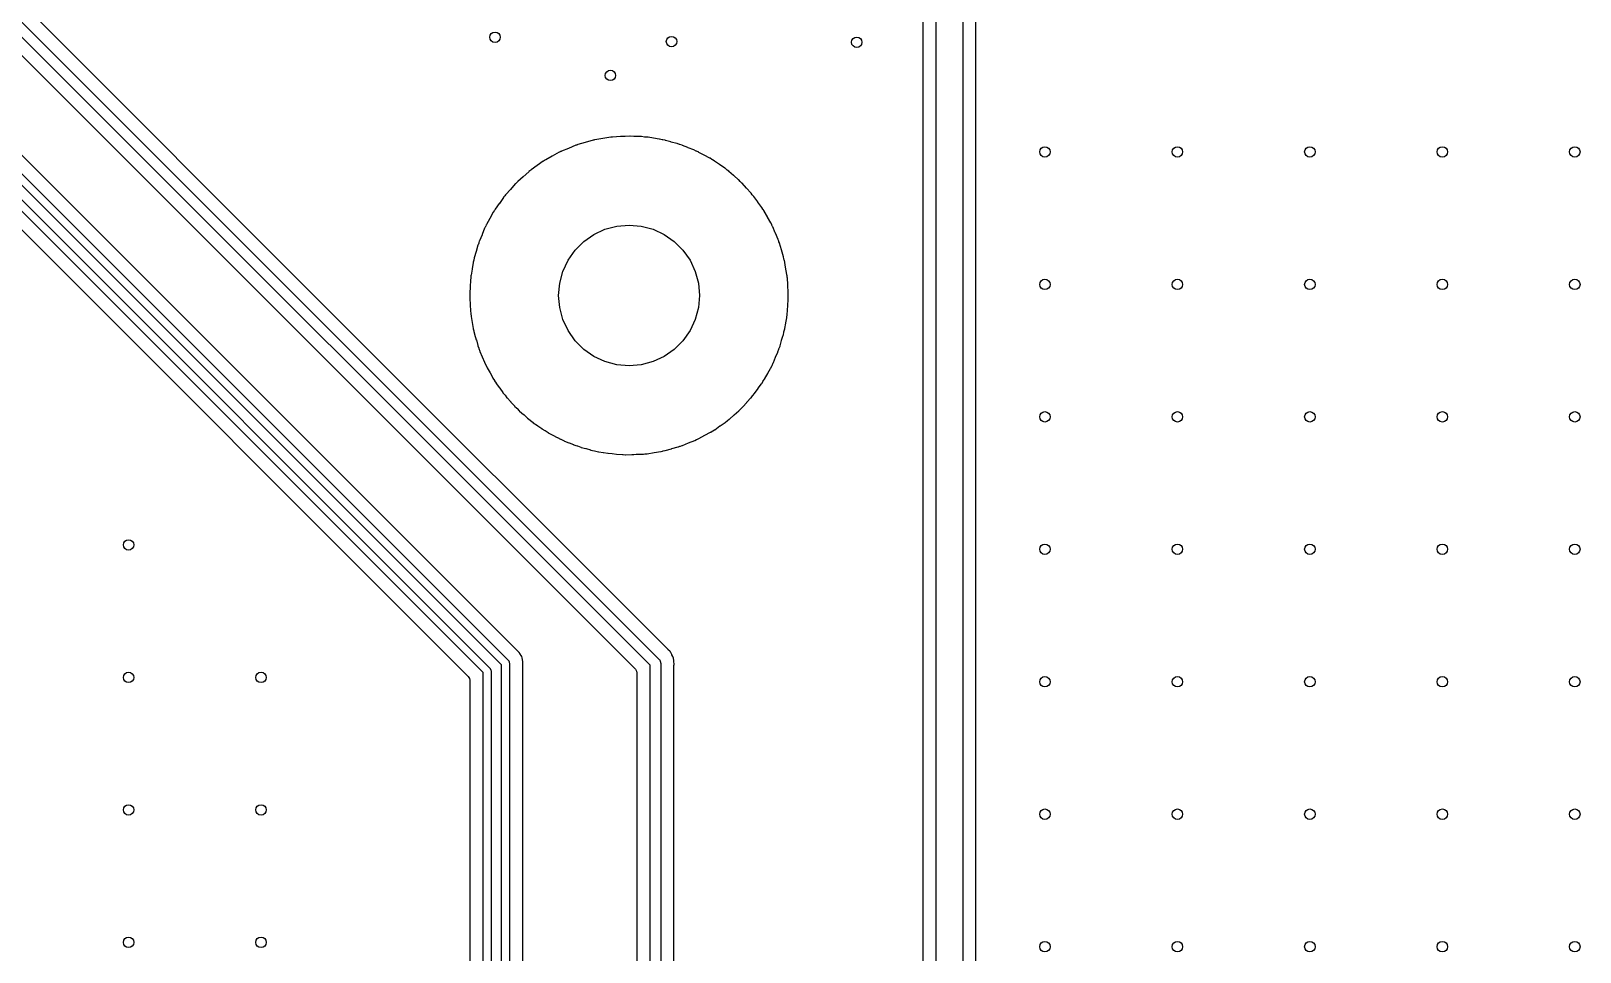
# Model space of a CAD drawing. Extents: x 0 to 4.25, y -4.33 to 0.
# Drawn here: x 1.201 to 2.37, y -1.951 to -1.256 of the extents above; entities that cross this region are included whole.
import ezdxf

# ---------------------------------------------------------------- set-up
doc = ezdxf.new("R2010")
doc.units = 0
doc.header["$MEASUREMENT"] = 0
doc.layers.add('BLACK', color=7, linetype='CONTINUOUS')

msp = doc.modelspace()

# ---------------------------------------------------------------- linework, layer by layer
at = {"layer": 'BLACK', "linetype": 'CONTINUOUS'}
for p, q in [((1.88433, -2.14272), (1.88433, -1.20076)), ((1.90433, -1.19661), (1.90433, -2.13857)), ((1.91431, -2.13278), (1.91431, -1.1993)), ((1.87435, -1.20655), (1.87435, -2.14003)), ((1.66836, -1.73453), (1.1843, -1.25047)), ((1.19113, -1.24598), (1.67519, -1.73005)), ((1.41935, -1.46009), (1.20228, -1.24302)), ((1.17751, -1.25779), (1.65721, -1.73749)), ((1.11668, -1.2862), (1.56139, -1.73091)), ((1.56792, -1.72333), (1.12784, -1.28324)), ((1.54221, -1.7401), (1.09751, -1.29539)), ((1.10265, -1.29201), (1.54736, -1.73672)), ((1.55624, -1.73429), (1.11154, -1.28958)), ((1.09097, -1.30297), (1.53106, -1.74306)), ((1.60663, -1.34434), (1.60133, -1.34648)), ((1.60668, -1.34432), (1.60663, -1.34434)), ((1.61219, -1.34201), (1.60668, -1.34432)), ((1.6124, -1.34193), (1.61219, -1.34201)), ((1.61286, -1.3418), (1.6124, -1.34193)), ((1.61324, -1.34167), (1.61286, -1.3418)), ((1.61358, -1.34153), (1.61324, -1.34167)), ((1.61379, -1.34146), (1.61358, -1.34153)), ((1.61938, -1.3399), (1.61379, -1.34146)), ((1.61943, -1.33989), (1.61938, -1.3399)), ((1.62527, -1.33818), (1.61943, -1.33989)), ((1.62549, -1.33813), (1.62527, -1.33818)), ((1.62586, -1.33807), (1.62549, -1.33813)), ((1.62626, -1.33798), (1.62586, -1.33807)), ((1.62651, -1.33791), (1.62626, -1.33798)), ((1.62672, -1.33786), (1.62651, -1.33791)), ((1.63255, -1.33692), (1.62672, -1.33786)), ((1.63258, -1.33691), (1.63255, -1.33692)), ((1.63871, -1.33586), (1.63258, -1.33691)), ((1.63893, -1.33583), (1.63871, -1.33586)), ((1.6392, -1.33582), (1.63893, -1.33583)), ((1.63961, -1.33577), (1.6392, -1.33582)), ((1.63975, -1.33575), (1.63961, -1.33577)), ((1.63997, -1.33573), (1.63975, -1.33575)), ((1.64595, -1.33543), (1.63997, -1.33573)), ((1.64599, -1.33543), (1.64595, -1.33543)), ((1.64892, -1.33527), (1.64599, -1.33543)), ((1.64903, -1.33526), (1.64892, -1.33527)), ((1.64937, -1.33526), (1.64903, -1.33526)), ((1.64956, -1.33526), (1.64937, -1.33526)), ((1.65316, -1.33508), (1.64956, -1.33526)), ((1.65338, -1.33508), (1.65316, -1.33508)), ((1.65611, -1.33526), (1.65338, -1.33508)), ((1.65636, -1.33526), (1.65611, -1.33526)), ((1.65739, -1.33526), (1.65636, -1.33526)), ((1.65746, -1.33526), (1.65739, -1.33526)), ((1.66177, -1.33543), (1.65746, -1.33526)), ((1.66196, -1.33545), (1.66177, -1.33543)), ((1.66418, -1.33575), (1.66196, -1.33545)), ((1.66447, -1.33578), (1.66418, -1.33575)), ((1.66656, -1.33591), (1.66447, -1.33578)), ((1.66678, -1.33594), (1.66656, -1.33591)), ((1.67086, -1.33666), (1.66678, -1.33594)), ((1.67101, -1.33668), (1.67086, -1.33666)), ((1.67527, -1.33726), (1.67101, -1.33668)), ((1.67549, -1.3373), (1.67527, -1.33726)), ((1.67754, -1.33783), (1.67549, -1.3373)), ((1.67783, -1.33789), (1.67754, -1.33783)), ((1.67978, -1.33823), (1.67783, -1.33789)), ((1.68, -1.33828), (1.67978, -1.33823)), ((1.68407, -1.33948), (1.68, -1.33828)), ((1.68422, -1.33952), (1.68407, -1.33948)), ((1.68849, -1.34061), (1.68422, -1.33952)), ((1.6887, -1.34067), (1.68849, -1.34061)), ((1.69058, -1.34138), (1.6887, -1.34067)), ((1.69086, -1.34148), (1.69058, -1.34138)), ((1.69266, -1.34201), (1.69086, -1.34148)), ((1.69287, -1.34208), (1.69266, -1.34201)), ((1.69689, -1.34377), (1.69287, -1.34208)), ((1.69702, -1.34382), (1.69689, -1.34377)), ((1.70124, -1.34542), (1.69702, -1.34382)), ((1.58773, -1.35396), (1.58307, -1.35732)), ((1.58792, -1.35385), (1.58773, -1.35396)), ((1.58853, -1.3535), (1.58792, -1.35385)), ((1.58886, -1.3533), (1.58853, -1.3535)), ((1.58933, -1.35297), (1.58886, -1.3533)), ((1.58952, -1.35285), (1.58933, -1.35297)), ((1.59446, -1.35018), (1.58952, -1.35285)), ((1.59451, -1.35015), (1.59446, -1.35018)), ((1.59962, -1.34729), (1.59451, -1.35015)), ((1.59982, -1.34719), (1.59962, -1.34729)), ((1.60037, -1.34696), (1.59982, -1.34719)), ((1.60072, -1.34679), (1.60037, -1.34696)), ((1.60114, -1.34657), (1.60072, -1.34679)), ((1.60133, -1.34648), (1.60114, -1.34657)), ((1.70144, -1.34551), (1.70124, -1.34542)), ((1.70313, -1.34638), (1.70144, -1.34551)), ((1.70341, -1.34652), (1.70313, -1.34638)), ((1.70505, -1.3472), (1.70341, -1.34652)), ((1.70524, -1.3473), (1.70505, -1.3472)), ((1.70914, -1.34947), (1.70524, -1.3473)), ((1.70926, -1.34954), (1.70914, -1.34947)), ((1.71337, -1.35166), (1.70926, -1.34954)), ((1.71356, -1.35177), (1.71337, -1.35166)), ((1.71505, -1.35276), (1.71356, -1.35177)), ((1.71532, -1.35293), (1.71505, -1.35276)), ((1.71677, -1.35374), (1.71532, -1.35293)), ((1.71695, -1.35386), (1.71677, -1.35374)), ((1.72067, -1.35652), (1.71695, -1.35386)), ((1.57245, -1.36577), (1.56838, -1.36934)), ((1.57251, -1.36572), (1.57245, -1.36577)), ((1.57667, -1.36194), (1.57251, -1.36572)), ((1.57684, -1.3618), (1.57667, -1.36194)), ((1.5775, -1.36133), (1.57684, -1.3618)), ((1.5778, -1.36109), (1.5775, -1.36133)), ((1.57832, -1.36064), (1.5778, -1.36109)), ((1.57849, -1.3605), (1.57832, -1.36064)), ((1.58302, -1.35735), (1.57849, -1.3605)), ((1.58307, -1.35732), (1.58302, -1.35735)), ((1.72077, -1.35659), (1.72067, -1.35652)), ((1.72471, -1.35922), (1.72077, -1.35659)), ((1.72489, -1.35935), (1.72471, -1.35922)), ((1.72617, -1.36044), (1.72489, -1.35935)), ((1.72643, -1.36064), (1.72617, -1.36044)), ((1.72769, -1.36154), (1.72643, -1.36064)), ((1.72786, -1.36168), (1.72769, -1.36154)), ((1.73134, -1.36481), (1.72786, -1.36168)), ((1.73143, -1.36489), (1.73134, -1.36481)), ((1.73513, -1.36802), (1.73143, -1.36489)), ((1.73529, -1.36817), (1.73513, -1.36802)), ((1.73636, -1.36932), (1.73529, -1.36817)), ((1.55918, -1.37941), (1.55865, -1.38014)), ((1.55932, -1.37924), (1.55918, -1.37941)), ((1.5629, -1.37532), (1.55932, -1.37924)), ((1.56295, -1.37526), (1.5629, -1.37532)), ((1.56659, -1.37112), (1.56295, -1.37526)), ((1.56674, -1.37096), (1.56659, -1.37112)), ((1.56742, -1.37034), (1.56674, -1.37096)), ((1.56769, -1.37008), (1.56742, -1.37034)), ((1.56823, -1.36949), (1.56769, -1.37008)), ((1.56838, -1.36934), (1.56823, -1.36949)), ((1.7366, -1.36955), (1.73636, -1.36932)), ((1.73768, -1.37052), (1.7366, -1.36955)), ((1.73783, -1.37067), (1.73768, -1.37052)), ((1.741, -1.37425), (1.73783, -1.37067)), ((1.74108, -1.37433), (1.741, -1.37425)), ((1.74448, -1.37794), (1.74108, -1.37433)), ((1.74462, -1.37811), (1.74448, -1.37794)), ((1.7455, -1.37929), (1.74462, -1.37811)), ((1.74571, -1.37955), (1.7455, -1.37929)), ((1.7466, -1.38055), (1.74571, -1.37955)), ((1.55061, -1.39146), (1.54996, -1.3924)), ((1.5508, -1.39116), (1.55061, -1.39146)), ((1.5513, -1.39028), (1.5508, -1.39116)), ((1.55142, -1.39009), (1.5513, -1.39028)), ((1.55448, -1.38589), (1.55142, -1.39009)), ((1.55453, -1.38581), (1.55448, -1.38589)), ((1.55761, -1.38138), (1.55453, -1.38581)), ((1.55774, -1.3812), (1.55761, -1.38138)), ((1.55842, -1.38043), (1.55774, -1.3812)), ((1.55865, -1.38014), (1.55842, -1.38043)), ((1.74673, -1.38072), (1.7466, -1.38055)), ((1.74955, -1.38471), (1.74673, -1.38072)), ((1.74961, -1.3848), (1.74955, -1.38471)), ((1.75265, -1.38886), (1.74961, -1.3848)), ((1.75277, -1.38905), (1.75265, -1.38886)), ((1.75345, -1.39022), (1.75277, -1.38905)), ((1.75364, -1.39051), (1.75345, -1.39022)), ((1.75435, -1.39151), (1.75364, -1.39051)), ((1.75446, -1.3917), (1.75435, -1.39151)), ((1.54424, -1.40299), (1.54409, -1.4033)), ((1.54468, -1.40196), (1.54424, -1.40299)), ((1.54478, -1.40176), (1.54468, -1.40196)), ((1.5473, -1.39733), (1.54478, -1.40176)), ((1.54734, -1.39725), (1.5473, -1.39733)), ((1.54985, -1.39259), (1.54734, -1.39725)), ((1.54996, -1.3924), (1.54985, -1.39259)), ((1.63425, -1.40538), (1.6432, -1.40298)), ((1.6432, -1.40298), (1.65243, -1.40217)), ((1.65243, -1.40217), (1.66166, -1.40298)), ((1.66166, -1.40298), (1.67061, -1.40538)), ((1.75687, -1.39607), (1.75446, -1.3917)), ((1.75692, -1.39616), (1.75687, -1.39607)), ((1.75952, -1.40063), (1.75692, -1.39616)), ((1.75963, -1.40083), (1.75952, -1.40063)), ((1.76013, -1.40197), (1.75963, -1.40083)), ((1.76028, -1.40229), (1.76013, -1.40197)), ((1.76082, -1.40327), (1.76028, -1.40229)), ((1.76092, -1.40347), (1.76082, -1.40327)), ((1.5394, -1.4143), (1.53905, -1.41548)), ((1.53948, -1.41409), (1.5394, -1.4143)), ((1.54145, -1.40951), (1.53948, -1.41409)), ((1.54148, -1.40941), (1.54145, -1.40951)), ((1.5434, -1.4046), (1.54148, -1.40941)), ((1.5435, -1.4044), (1.5434, -1.4046)), ((1.54409, -1.4033), (1.5435, -1.4044)), ((1.61172, -1.42116), (1.61827, -1.41461)), ((1.61827, -1.41461), (1.62586, -1.40929)), ((1.62586, -1.40929), (1.63425, -1.40538)), ((1.67061, -1.40538), (1.67901, -1.40929)), ((1.67901, -1.40929), (1.6866, -1.41461)), ((1.6866, -1.41461), (1.69315, -1.42116)), ((1.76286, -1.40818), (1.76092, -1.40347)), ((1.7629, -1.40827), (1.76286, -1.40818)), ((1.76503, -1.41311), (1.7629, -1.40827)), ((1.7651, -1.41331), (1.76503, -1.41311)), ((1.76544, -1.4144), (1.7651, -1.41331)), ((1.76556, -1.41474), (1.76544, -1.4144)), ((1.76595, -1.41568), (1.76556, -1.41474)), ((1.537, -1.42226), (1.53559, -1.42694)), ((1.53703, -1.42216), (1.537, -1.42226)), ((1.53836, -1.41727), (1.53703, -1.42216)), ((1.53843, -1.41706), (1.53836, -1.41727)), ((1.53894, -1.4158), (1.53843, -1.41706)), ((1.53905, -1.41548), (1.53894, -1.4158)), ((1.6064, -1.42875), (1.61172, -1.42116)), ((1.69315, -1.42116), (1.69846, -1.42875)), ((1.76602, -1.41588), (1.76595, -1.41568)), ((1.76746, -1.42088), (1.76602, -1.41588)), ((1.76748, -1.42097), (1.76746, -1.42088)), ((1.76908, -1.42612), (1.76748, -1.42097)), ((1.76914, -1.42634), (1.76908, -1.42612)), ((1.76933, -1.42735), (1.76914, -1.42634)), ((1.53402, -1.43544), (1.53315, -1.44014)), ((1.53403, -1.43533), (1.53402, -1.43544)), ((1.53479, -1.43043), (1.53403, -1.43533)), ((1.53483, -1.43021), (1.53479, -1.43043)), ((1.53522, -1.4288), (1.53483, -1.43021)), ((1.53529, -1.42847), (1.53522, -1.4288)), ((1.53554, -1.42715), (1.53529, -1.42847)), ((1.53559, -1.42694), (1.53554, -1.42715)), ((1.60009, -1.44609), (1.60249, -1.43714)), ((1.60249, -1.43714), (1.6064, -1.42875)), ((1.69846, -1.42875), (1.70238, -1.43714)), ((1.70238, -1.43714), (1.70477, -1.44609)), ((1.76941, -1.42771), (1.76933, -1.42735)), ((1.76966, -1.42858), (1.76941, -1.42771)), ((1.76971, -1.42879), (1.76966, -1.42858)), ((1.7706, -1.43402), (1.76971, -1.42879)), ((1.77061, -1.4341), (1.7706, -1.43402)), ((1.77164, -1.43952), (1.77061, -1.4341)), ((1.53253, -1.44887), (1.5322, -1.45353)), ((1.53254, -1.44875), (1.53253, -1.44887)), ((1.53273, -1.44391), (1.53254, -1.44875)), ((1.53275, -1.44369), (1.53273, -1.44391)), ((1.53299, -1.44213), (1.53275, -1.44369)), ((1.53302, -1.4418), (1.53299, -1.44213)), ((1.53312, -1.44036), (1.53302, -1.4418)), ((1.53315, -1.44014), (1.53312, -1.44036)), ((1.59928, -1.45532), (1.60009, -1.44609)), ((1.70477, -1.44609), (1.70558, -1.45532)), ((1.77167, -1.43974), (1.77164, -1.43952)), ((1.77174, -1.44065), (1.77167, -1.43974)), ((1.77178, -1.44103), (1.77174, -1.44065)), ((1.77191, -1.44181), (1.77178, -1.44103)), ((1.77194, -1.44203), (1.77191, -1.44181)), ((1.77224, -1.44743), (1.77194, -1.44203)), ((1.77224, -1.4475), (1.77224, -1.44743)), ((1.77266, -1.45311), (1.77224, -1.4475)), ((1.68198, -1.72272), (1.41935, -1.46009)), ((1.5322, -1.45353), (1.5322, -1.45375)), ((1.5322, -1.45375), (1.53227, -1.45531)), ((1.53227, -1.45563), (1.5322, -1.45731)), ((1.5322, -1.45731), (1.5322, -1.45753)), ((1.5322, -1.45753), (1.53255, -1.46225)), ((1.53227, -1.45531), (1.53227, -1.45563)), ((1.60009, -1.46455), (1.59928, -1.45532)), ((1.70558, -1.45532), (1.70477, -1.46455)), ((1.7723, -1.46259), (1.77263, -1.45875)), ((1.77263, -1.45415), (1.77266, -1.45333)), ((1.77264, -1.45453), (1.77263, -1.45415)), ((1.77263, -1.45861), (1.77268, -1.45539)), ((1.77263, -1.45875), (1.77263, -1.45861)), ((1.77268, -1.45525), (1.77264, -1.45453)), ((1.77266, -1.45333), (1.77266, -1.45311)), ((1.77268, -1.45539), (1.77268, -1.45525)), ((1.53255, -1.46225), (1.53256, -1.46238)), ((1.53256, -1.46238), (1.53275, -1.46695)), ((1.53275, -1.46695), (1.53277, -1.46716)), ((1.53277, -1.46716), (1.53303, -1.46881)), ((1.53303, -1.46881), (1.53307, -1.46912)), ((1.53307, -1.46912), (1.5332, -1.47091)), ((1.5332, -1.47091), (1.53323, -1.47113)), ((1.53323, -1.47113), (1.53409, -1.47567)), ((1.60249, -1.4735), (1.60009, -1.46455)), ((1.70477, -1.46455), (1.70238, -1.4735)), ((1.77073, -1.47602), (1.77149, -1.47216)), ((1.77149, -1.47216), (1.77152, -1.47195)), ((1.77152, -1.47195), (1.77171, -1.46965)), ((1.77171, -1.46965), (1.77175, -1.46937)), ((1.77175, -1.46937), (1.77212, -1.46696)), ((1.77212, -1.46696), (1.77214, -1.46674)), ((1.77214, -1.46674), (1.77229, -1.46277)), ((1.77229, -1.46277), (1.7723, -1.46259)), ((1.53409, -1.47567), (1.53411, -1.47581)), ((1.53411, -1.47581), (1.5348, -1.48022)), ((1.5348, -1.48022), (1.53484, -1.48043)), ((1.53484, -1.48043), (1.5353, -1.48214)), ((1.5353, -1.48214), (1.53537, -1.48244)), ((1.53537, -1.48244), (1.53573, -1.48431)), ((1.53573, -1.48431), (1.53578, -1.48452)), ((1.53578, -1.48452), (1.53712, -1.48883)), ((1.6064, -1.4819), (1.60249, -1.4735)), ((1.61172, -1.48949), (1.6064, -1.4819)), ((1.69846, -1.4819), (1.69315, -1.48949)), ((1.70238, -1.4735), (1.69846, -1.4819)), ((1.76887, -1.48533), (1.76892, -1.48512)), ((1.76892, -1.48512), (1.76935, -1.48296)), ((1.76935, -1.48296), (1.76942, -1.48268)), ((1.76942, -1.48268), (1.77003, -1.48043)), ((1.77003, -1.48043), (1.77008, -1.48022)), ((1.77008, -1.48022), (1.7707, -1.47619)), ((1.7707, -1.47619), (1.77073, -1.47602)), ((1.53712, -1.48883), (1.53716, -1.48897)), ((1.53716, -1.48897), (1.5383, -1.49317)), ((1.5383, -1.49317), (1.53837, -1.49338)), ((1.53837, -1.49338), (1.53906, -1.49513)), ((1.53906, -1.49513), (1.53916, -1.49541)), ((1.53916, -1.49541), (1.53976, -1.49733)), ((1.61827, -1.49604), (1.61172, -1.48949)), ((1.62586, -1.50135), (1.61827, -1.49604)), ((1.6866, -1.49604), (1.67901, -1.50135)), ((1.69315, -1.48949), (1.6866, -1.49604)), ((1.76488, -1.49792), (1.76551, -1.49592)), ((1.76551, -1.49592), (1.76561, -1.49565)), ((1.76561, -1.49565), (1.76643, -1.49358)), ((1.76643, -1.49358), (1.7665, -1.49337)), ((1.7665, -1.49337), (1.7676, -1.48933)), ((1.7676, -1.48933), (1.76765, -1.48918)), ((1.76765, -1.48918), (1.76887, -1.48533)), ((1.53976, -1.49733), (1.53984, -1.49754)), ((1.53984, -1.49754), (1.54161, -1.50157)), ((1.54161, -1.50157), (1.54167, -1.50171)), ((1.54167, -1.50171), (1.54323, -1.50566)), ((1.54323, -1.50566), (1.54333, -1.50586)), ((1.54333, -1.50586), (1.54426, -1.50761)), ((1.54426, -1.50761), (1.54439, -1.50788)), ((1.54439, -1.50788), (1.54524, -1.50982)), ((1.63425, -1.50527), (1.62586, -1.50135)), ((1.6432, -1.50766), (1.63425, -1.50527)), ((1.65243, -1.50847), (1.6432, -1.50766)), ((1.66166, -1.50766), (1.65243, -1.50847)), ((1.67061, -1.50527), (1.66166, -1.50766)), ((1.67901, -1.50135), (1.67061, -1.50527)), ((1.75943, -1.51019), (1.76024, -1.50837)), ((1.76024, -1.50837), (1.76037, -1.50811)), ((1.76037, -1.50811), (1.76137, -1.50624)), ((1.76137, -1.50624), (1.76146, -1.50604)), ((1.76146, -1.50604), (1.76305, -1.50205)), ((1.76305, -1.50205), (1.76311, -1.50191)), ((1.76311, -1.50191), (1.7648, -1.49812)), ((1.7648, -1.49812), (1.76488, -1.49792)), ((1.54524, -1.50982), (1.54534, -1.51001)), ((1.54534, -1.51001), (1.5475, -1.51372)), ((1.5475, -1.51372), (1.54758, -1.51386)), ((1.54758, -1.51386), (1.54952, -1.51752)), ((1.54952, -1.51752), (1.54964, -1.5177)), ((1.54964, -1.5177), (1.55082, -1.51943)), ((1.55082, -1.51943), (1.55098, -1.51968)), ((1.55098, -1.51968), (1.5521, -1.5216)), ((1.75265, -1.52177), (1.7536, -1.52015)), ((1.7536, -1.52015), (1.75376, -1.5199)), ((1.75376, -1.5199), (1.7549, -1.51825)), ((1.7549, -1.51825), (1.75502, -1.51806)), ((1.75502, -1.51806), (1.7571, -1.51418)), ((1.7571, -1.51418), (1.75718, -1.51405)), ((1.75718, -1.51405), (1.75933, -1.51038)), ((1.75933, -1.51038), (1.75943, -1.51019)), ((1.5521, -1.5216), (1.55222, -1.52179)), ((1.55222, -1.52179), (1.55472, -1.52514)), ((1.55472, -1.52514), (1.55482, -1.52527)), ((1.55482, -1.52527), (1.5571, -1.5286)), ((1.5571, -1.5286), (1.55723, -1.52877)), ((1.55723, -1.52877), (1.55867, -1.53044)), ((1.55867, -1.53044), (1.55885, -1.53066)), ((1.55885, -1.53066), (1.56025, -1.53253)), ((1.74461, -1.53253), (1.74567, -1.53111)), ((1.74567, -1.53111), (1.74587, -1.53087)), ((1.74587, -1.53087), (1.74712, -1.52944)), ((1.74712, -1.52944), (1.74726, -1.52927)), ((1.74726, -1.52927), (1.74983, -1.52556)), ((1.74983, -1.52556), (1.74992, -1.52544)), ((1.74992, -1.52544), (1.75252, -1.52195)), ((1.75252, -1.52195), (1.75265, -1.52177)), ((1.56025, -1.53253), (1.56039, -1.5327)), ((1.56039, -1.5327), (1.56318, -1.53567)), ((1.56318, -1.53567), (1.5633, -1.5358)), ((1.5633, -1.5358), (1.56586, -1.53877)), ((1.56586, -1.53877), (1.56601, -1.53893)), ((1.56601, -1.53893), (1.56771, -1.5405)), ((1.56771, -1.5405), (1.5679, -1.54069)), ((1.5679, -1.54069), (1.56958, -1.54247)), ((1.56958, -1.54247), (1.56974, -1.54262)), ((1.56974, -1.54262), (1.57277, -1.54519)), ((1.7318, -1.54543), (1.73527, -1.54247)), ((1.73527, -1.54247), (1.73543, -1.54232)), ((1.73543, -1.54232), (1.73657, -1.54111)), ((1.73657, -1.54111), (1.7368, -1.54089)), ((1.7368, -1.54089), (1.73812, -1.53968)), ((1.73812, -1.53968), (1.73828, -1.53953)), ((1.73828, -1.53953), (1.74133, -1.53605)), ((1.74133, -1.53605), (1.74142, -1.53595)), ((1.74142, -1.53595), (1.74447, -1.5327)), ((1.74447, -1.5327), (1.74461, -1.53253)), ((1.57277, -1.54519), (1.5729, -1.54531)), ((1.5729, -1.54531), (1.5757, -1.5479)), ((1.5757, -1.5479), (1.57587, -1.54804)), ((1.57587, -1.54804), (1.57782, -1.54948)), ((1.57782, -1.54948), (1.57803, -1.54964)), ((1.57803, -1.54964), (1.57998, -1.55129)), ((1.57998, -1.55129), (1.58015, -1.55142)), ((1.58015, -1.55142), (1.58336, -1.55357)), ((1.58336, -1.55357), (1.58351, -1.55367)), ((1.58351, -1.55367), (1.5865, -1.55588)), ((1.71714, -1.55668), (1.72107, -1.55385)), ((1.72107, -1.55385), (1.72117, -1.55378)), ((1.72117, -1.55378), (1.72504, -1.55116)), ((1.72504, -1.55116), (1.72522, -1.55103)), ((1.72522, -1.55103), (1.7264, -1.55003)), ((1.7264, -1.55003), (1.72666, -1.54983)), ((1.72666, -1.54983), (1.72802, -1.54884)), ((1.72802, -1.54884), (1.72819, -1.5487)), ((1.72819, -1.5487), (1.7317, -1.54552)), ((1.7317, -1.54552), (1.7318, -1.54543)), ((1.5865, -1.55588), (1.58668, -1.556)), ((1.58668, -1.556), (1.58887, -1.55726)), ((1.58887, -1.55726), (1.58909, -1.5574)), ((1.58909, -1.5574), (1.59131, -1.55888)), ((1.59131, -1.55888), (1.5915, -1.55899)), ((1.5915, -1.55899), (1.59483, -1.56071)), ((1.59483, -1.56071), (1.595, -1.5608)), ((1.595, -1.5608), (1.59812, -1.5626)), ((1.59812, -1.5626), (1.59832, -1.5627)), ((1.59832, -1.5627), (1.60073, -1.56375)), ((1.60073, -1.56375), (1.60096, -1.56386)), ((1.60096, -1.56386), (1.60342, -1.56513)), ((1.60342, -1.56513), (1.60362, -1.56522)), ((1.60362, -1.56522), (1.60703, -1.56651)), ((1.60703, -1.56651), (1.60721, -1.56659)), ((1.60721, -1.56659), (1.61042, -1.56798)), ((1.69268, -1.56864), (1.69735, -1.56668)), ((1.69735, -1.56668), (1.69745, -1.56664)), ((1.69745, -1.56664), (1.70201, -1.56487)), ((1.70201, -1.56487), (1.7022, -1.56478)), ((1.7022, -1.56478), (1.70339, -1.56416)), ((1.70339, -1.56416), (1.7037, -1.56402)), ((1.7037, -1.56402), (1.70505, -1.56345)), ((1.70505, -1.56345), (1.70525, -1.56335)), ((1.70525, -1.56335), (1.70957, -1.56093)), ((1.70957, -1.56093), (1.70967, -1.56088)), ((1.70967, -1.56088), (1.71391, -1.55866)), ((1.71391, -1.55866), (1.7141, -1.55855)), ((1.7141, -1.55855), (1.71529, -1.55774)), ((1.71529, -1.55774), (1.71558, -1.55757)), ((1.71558, -1.55757), (1.71695, -1.5568)), ((1.71695, -1.5568), (1.71714, -1.55668)), ((1.61042, -1.56798), (1.61062, -1.56806)), ((1.61062, -1.56806), (1.61324, -1.56887)), ((1.61324, -1.56887), (1.61348, -1.56895)), ((1.61348, -1.56895), (1.61617, -1.56997)), ((1.61617, -1.56997), (1.61638, -1.57004)), ((1.61638, -1.57004), (1.6198, -1.57091)), ((1.6198, -1.57091), (1.62, -1.57096)), ((1.62, -1.57096), (1.62324, -1.57197)), ((1.62324, -1.57197), (1.62345, -1.57202)), ((1.62345, -1.57202), (1.62625, -1.57255)), ((1.62625, -1.57255), (1.62648, -1.57261)), ((1.62648, -1.57261), (1.62938, -1.57334)), ((1.62938, -1.57334), (1.6296, -1.57338)), ((1.6296, -1.57338), (1.63299, -1.57384)), ((1.63299, -1.57384), (1.6332, -1.57388)), ((1.6332, -1.57388), (1.63642, -1.57449)), ((1.63642, -1.57449), (1.63664, -1.57452)), ((1.63664, -1.57452), (1.63959, -1.57475)), ((1.63959, -1.57475), (1.63982, -1.57477)), ((1.63982, -1.57477), (1.6429, -1.57519)), ((1.6429, -1.57519), (1.64309, -1.57521)), ((1.64309, -1.57521), (1.6474, -1.57538)), ((1.6474, -1.57538), (1.64748, -1.57538)), ((1.64748, -1.57538), (1.64764, -1.57538)), ((1.64764, -1.57538), (1.64795, -1.57539)), ((1.64795, -1.57539), (1.6498, -1.57554)), ((1.6498, -1.57554), (1.65002, -1.57554)), ((1.65002, -1.57554), (1.65451, -1.57538)), ((1.65451, -1.57538), (1.65465, -1.57538)), ((1.65465, -1.57538), (1.65583, -1.57538)), ((1.65583, -1.57538), (1.65594, -1.57538)), ((1.65594, -1.57538), (1.65793, -1.57527)), ((1.65793, -1.57527), (1.65802, -1.57526)), ((1.65802, -1.57526), (1.66322, -1.57508)), ((1.66322, -1.57508), (1.66344, -1.57506)), ((1.66344, -1.57506), (1.66444, -1.57491)), ((1.66444, -1.57491), (1.6648, -1.57488)), ((1.6648, -1.57488), (1.66593, -1.57481)), ((1.66593, -1.57481), (1.66616, -1.57479)), ((1.66616, -1.57479), (1.67137, -1.57389)), ((1.67137, -1.57389), (1.67146, -1.57388)), ((1.67146, -1.57388), (1.6765, -1.57313)), ((1.6765, -1.57313), (1.67672, -1.57309)), ((1.67672, -1.57309), (1.6778, -1.5728)), ((1.6778, -1.5728), (1.67815, -1.57273)), ((1.67815, -1.57273), (1.67937, -1.57251)), ((1.67937, -1.57251), (1.67959, -1.57246)), ((1.67959, -1.57246), (1.68456, -1.57102)), ((1.68456, -1.57102), (1.68466, -1.57099)), ((1.68466, -1.57099), (1.68948, -1.56971)), ((1.68948, -1.56971), (1.68969, -1.56965)), ((1.68969, -1.56965), (1.69084, -1.5692)), ((1.69084, -1.5692), (1.69117, -1.56909)), ((1.69117, -1.56909), (1.69247, -1.56871)), ((1.69247, -1.56871), (1.69268, -1.56864)), ((1.56818, -1.72356), (1.56792, -1.72333)), ((1.5691, -1.72434), (1.56818, -1.72356)), ((1.56954, -1.72485), (1.5691, -1.72434)), ((1.57014, -1.7259), (1.56954, -1.72485)), ((1.57033, -1.72619), (1.57014, -1.7259)), ((1.57102, -1.72718), (1.57033, -1.72619)), ((1.57141, -1.72801), (1.57102, -1.72718)), ((1.57172, -1.72886), (1.57141, -1.72801)), ((1.57193, -1.73005), (1.57172, -1.72886)), ((1.572, -1.73039), (1.57193, -1.73005)), ((1.57232, -1.73156), (1.572, -1.73039)), ((1.67519, -1.73005), (1.67534, -1.73033)), ((1.67534, -1.73033), (1.6756, -1.73052)), ((1.6756, -1.73052), (1.67589, -1.73141)), ((1.68209, -1.72283), (1.68198, -1.72272)), ((1.68332, -1.72397), (1.68209, -1.72283)), ((1.68351, -1.72421), (1.68332, -1.72397)), ((1.68372, -1.72446), (1.68351, -1.72421)), ((1.68382, -1.72456), (1.68372, -1.72446)), ((1.68406, -1.72495), (1.68382, -1.72456)), ((1.68478, -1.72644), (1.68406, -1.72495)), ((1.68487, -1.72661), (1.68478, -1.72644)), ((1.68562, -1.728), (1.68487, -1.72661)), ((1.68576, -1.72841), (1.68562, -1.728)), ((1.6858, -1.7285), (1.68576, -1.72841)), ((1.6858, -1.72852), (1.6858, -1.7285)), ((1.68586, -1.7287), (1.6858, -1.72852)), ((1.68587, -1.72873), (1.68586, -1.7287)), ((1.68589, -1.72882), (1.68587, -1.72873)), ((1.68601, -1.72924), (1.68589, -1.72882)), ((1.6862, -1.73081), (1.68601, -1.72924)), ((1.54221, -2.11995), (1.54221, -1.7401)), ((1.54736, -1.73672), (1.54747, -1.73687)), ((1.54747, -1.73687), (1.54754, -1.73691)), ((1.54754, -1.73691), (1.54758, -1.73704)), ((1.54758, -1.73704), (1.54796, -1.73758)), ((1.54796, -1.73758), (1.54802, -1.73823)), ((1.54802, -1.73823), (1.54824, -1.73885)), ((1.54824, -1.73885), (1.54824, -2.1187)), ((1.55624, -2.11413), (1.55624, -1.73429)), ((1.56139, -1.73091), (1.5615, -1.73106)), ((1.5615, -1.73106), (1.56157, -1.7311)), ((1.56157, -1.7311), (1.56161, -1.73123)), ((1.56161, -1.73123), (1.56199, -1.73176)), ((1.56199, -1.73176), (1.56205, -1.73242)), ((1.56205, -1.73242), (1.56227, -1.73304)), ((1.56227, -1.73304), (1.56227, -2.11288)), ((1.57225, -1.73378), (1.57227, -1.73343)), ((1.57225, -2.10709), (1.57225, -1.73378)), ((1.57227, -1.73343), (1.57237, -1.73223)), ((1.57237, -1.73223), (1.57232, -1.73156)), ((1.65721, -1.73749), (1.65816, -1.739)), ((1.65816, -1.739), (1.65838, -1.74032)), ((1.65838, -1.74032), (1.65838, -2.06842)), ((1.66836, -2.07421), (1.66836, -1.73453)), ((1.67589, -1.73141), (1.67631, -1.73225)), ((1.67631, -1.73225), (1.67626, -1.73257)), ((1.67626, -1.73257), (1.67636, -1.73287)), ((1.67636, -1.73287), (1.67636, -2.07587)), ((1.68622, -1.731), (1.6862, -1.73081)), ((1.68632, -1.73155), (1.68622, -1.731)), ((1.68636, -1.73204), (1.68632, -1.73155)), ((1.68634, -1.73479), (1.68643, -1.73395)), ((1.68634, -2.07549), (1.68634, -1.73479)), ((1.68637, -1.73228), (1.68636, -1.73204)), ((1.68636, -1.73204), (1.68636, -1.73204)), ((1.68648, -1.73322), (1.68637, -1.73228)), ((1.68643, -1.73395), (1.68645, -1.73386)), ((1.68645, -1.73386), (1.68648, -1.73322)), ((1.53106, -1.74306), (1.53201, -1.74457)), ((1.53201, -1.74457), (1.53223, -1.74589)), ((1.53223, -1.74589), (1.53223, -2.11921))]:
    msp.add_line(p, q, dxfattribs=at)
at = {"layer": 'BLACK'}
for centre in [(1.55126, -1.26039), (1.68453, -1.26366), (1.82435, -1.26423), (1.63835, -1.28923), (1.96642, -1.34697), (2.06642, -1.34697), (2.16642, -1.34697), (2.26642, -1.34697), (2.36642, -1.34697), (1.96642, -1.44697), (2.06642, -1.44697), (2.16642, -1.44697), (2.26642, -1.44697), (2.36642, -1.44697), (1.96642, -1.54697), (2.06642, -1.54697), (2.16642, -1.54697), (2.26642, -1.54697), (2.36642, -1.54697), (1.27461, -1.6437), (1.96642, -1.64697), (2.06642, -1.64697), (2.16642, -1.64697), (2.26642, -1.64697), (2.36642, -1.64697), (1.27461, -1.7437), (1.37461, -1.7437), (1.96642, -1.74697), (2.06642, -1.74697), (2.16642, -1.74697), (2.26642, -1.74697), (2.36642, -1.74697), (1.27461, -1.8437), (1.37461, -1.8437), (1.96642, -1.84697), (2.06642, -1.84697), (2.16642, -1.84697), (2.26642, -1.84697), (2.36642, -1.84697), (1.27461, -1.9437), (1.37461, -1.9437), (1.96642, -1.94697), (2.06642, -1.94697), (2.16642, -1.94697), (2.26642, -1.94697), (2.36642, -1.94697)]:
    msp.add_circle(centre, 0.003937, dxfattribs=at)

doc.saveas('drawing.dxf')
